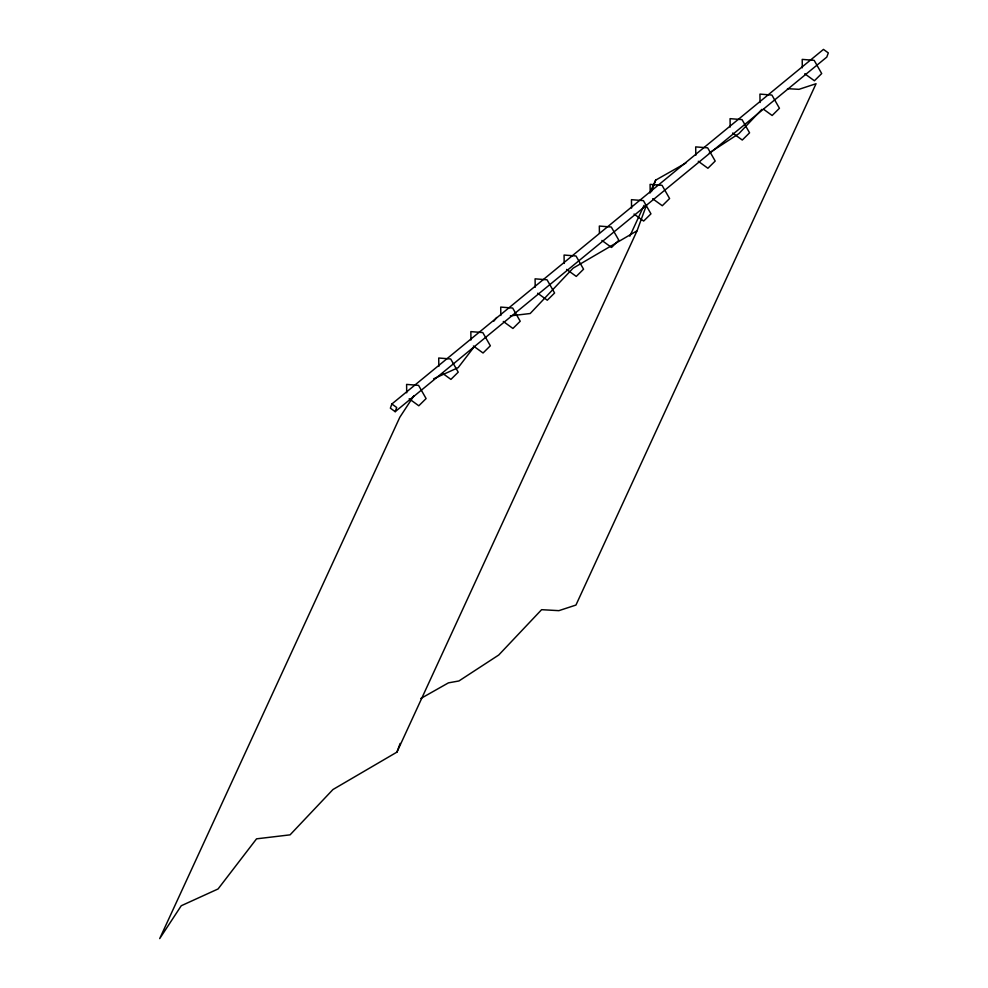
<?xml version="1.0" encoding="UTF-8"?>
<svg xmlns="http://www.w3.org/2000/svg" width="988" height="988" viewBox="0 0 988 988"><rect width="100%" height="100%" fill="white"/><g stroke="black" fill="none" stroke-linecap="round" stroke-linejoin="round"><path stroke-width="1.48" d="M391.866 403.993L390.371 408.168L395.188 411.675L826.795 57.082L828.302 52.907L823.473 49.4L391.866 403.993L396.694 407.488L395.188 411.675M413.898 395.78L399.819 417.257L159.698 938.6L181.249 905.749L218.064 888.965L256.547 838.837L290.077 834.848L332.956 789.523L396.941 752.115L400.128 743.433M396.941 752.115L637.062 230.772L646.621 204.726M651.413 191.709L655.662 180.137L685.931 163.008M629.838 236.194L644.04 205.356M649.845 192.746L655.662 180.137M474.129 346.837L458.173 367.635L433.633 378.812M493.839 321.162L496.655 317.494M761.859 109.359L738.851 133.676L709.322 152.93M637.062 230.772L573.077 268.18L530.198 313.517L510.376 315.864M420.814 698.491L448.453 682.856L458.938 680.967L498.73 655.019L541.609 609.682L558.875 610.658L575.942 605.064L816.051 83.721L798.983 89.328L787.473 88.673M804.763 73.767L814.408 80.769L821.695 73.557L814.161 60.342L802.207 59.391L802.305 67.814M763.712 109.359L772.147 115.497L779.446 108.272L771.9 95.058L759.945 94.107L760.044 102.53M732.639 133.034L742.272 140.037L749.571 132.824L742.025 119.61L730.07 118.659L730.169 127.069M698.269 161.266L707.902 168.269L715.201 161.056L707.655 147.842L695.7 146.891L695.799 155.301M652.66 198.736L662.293 205.739L669.592 198.526L662.046 185.312L650.092 184.361L650.19 192.771M634.024 214.05L643.657 221.053L650.956 213.84L643.41 200.626L631.456 199.675L631.567 208.085M601.902 240.442L611.535 247.445L618.834 240.232L611.288 227.018L599.333 226.054L599.42 233.069M566.63 269.415L576.263 276.418L583.562 269.205L576.016 255.991L564.074 255.04L564.173 263.45M537.657 293.214L547.29 300.216L554.589 293.004L547.043 279.789L535.088 278.838L535.2 287.261M503.287 321.458L512.92 328.461L520.219 321.248L512.673 308.034L500.718 307.083L500.83 315.493M473.413 345.998L483.046 353L490.344 345.788L482.799 332.573L470.844 331.622L470.955 340.033M442.488 373.266L450.923 379.392L458.222 372.18L450.676 358.965L438.721 358.014L438.833 366.425M409.168 398.781L418.801 405.784L426.1 398.572L418.554 385.357L406.599 384.406L406.71 392.816"/></g></svg>
